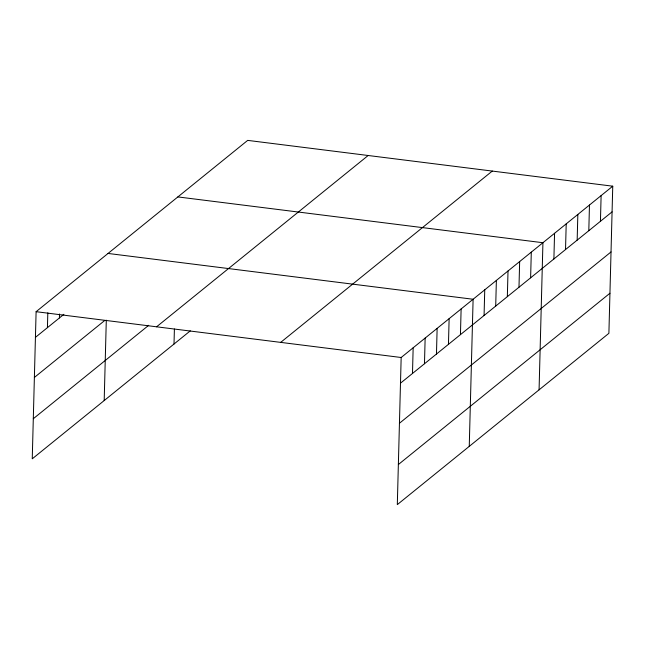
<?xml version="1.0" encoding="UTF-8"?>
<svg xmlns="http://www.w3.org/2000/svg" width="645" height="645" viewBox="0 0 645 645"><rect width="100%" height="100%" fill="white"/><g stroke="black" fill="none" stroke-linecap="round" stroke-linejoin="round"><path stroke-width="0.97" d="M612.75 186.187L401.166 357.499L397.312 504.616L608.896 333.312L612.75 186.187L247.688 140.384L36.104 311.688L32.25 458.813L190.299 330.845M47.424 327.66L47.811 312.849M59.413 317.953L59.509 314.002M104.192 400.569L106.296 320.186M174.013 344.035L174.4 329.006M412.486 373.463L413.155 347.792M424.475 363.756L425.144 338.085M436.463 354.049L437.133 328.378M448.452 344.341L449.13 318.67M460.441 334.634L461.119 308.963M469.254 446.372L473.107 299.256L108.038 253.445M484.072 315.51L484.742 289.831M495.707 306.085L496.376 280.406M507.341 296.66L508.018 270.989M518.983 287.243L519.652 261.564M530.617 277.818L531.295 252.147M539.075 389.838L542.929 242.722L177.867 196.919M553.894 258.976L554.563 233.297M565.528 249.55L566.205 223.88M577.17 240.133L577.839 214.454M588.804 230.708L589.474 205.037M600.439 221.291L601.116 195.612M35.427 337.367L63.903 314.308M34.379 377.446L104.821 320.412M33.298 418.734L148.681 325.314M156.574 326.805L368.158 155.501M280.696 342.382L492.28 171.07M400.497 383.17L612.081 211.866M399.449 423.249L611.025 251.945M398.368 464.537L609.944 293.233M36.104 311.688L401.166 357.499"/></g></svg>
